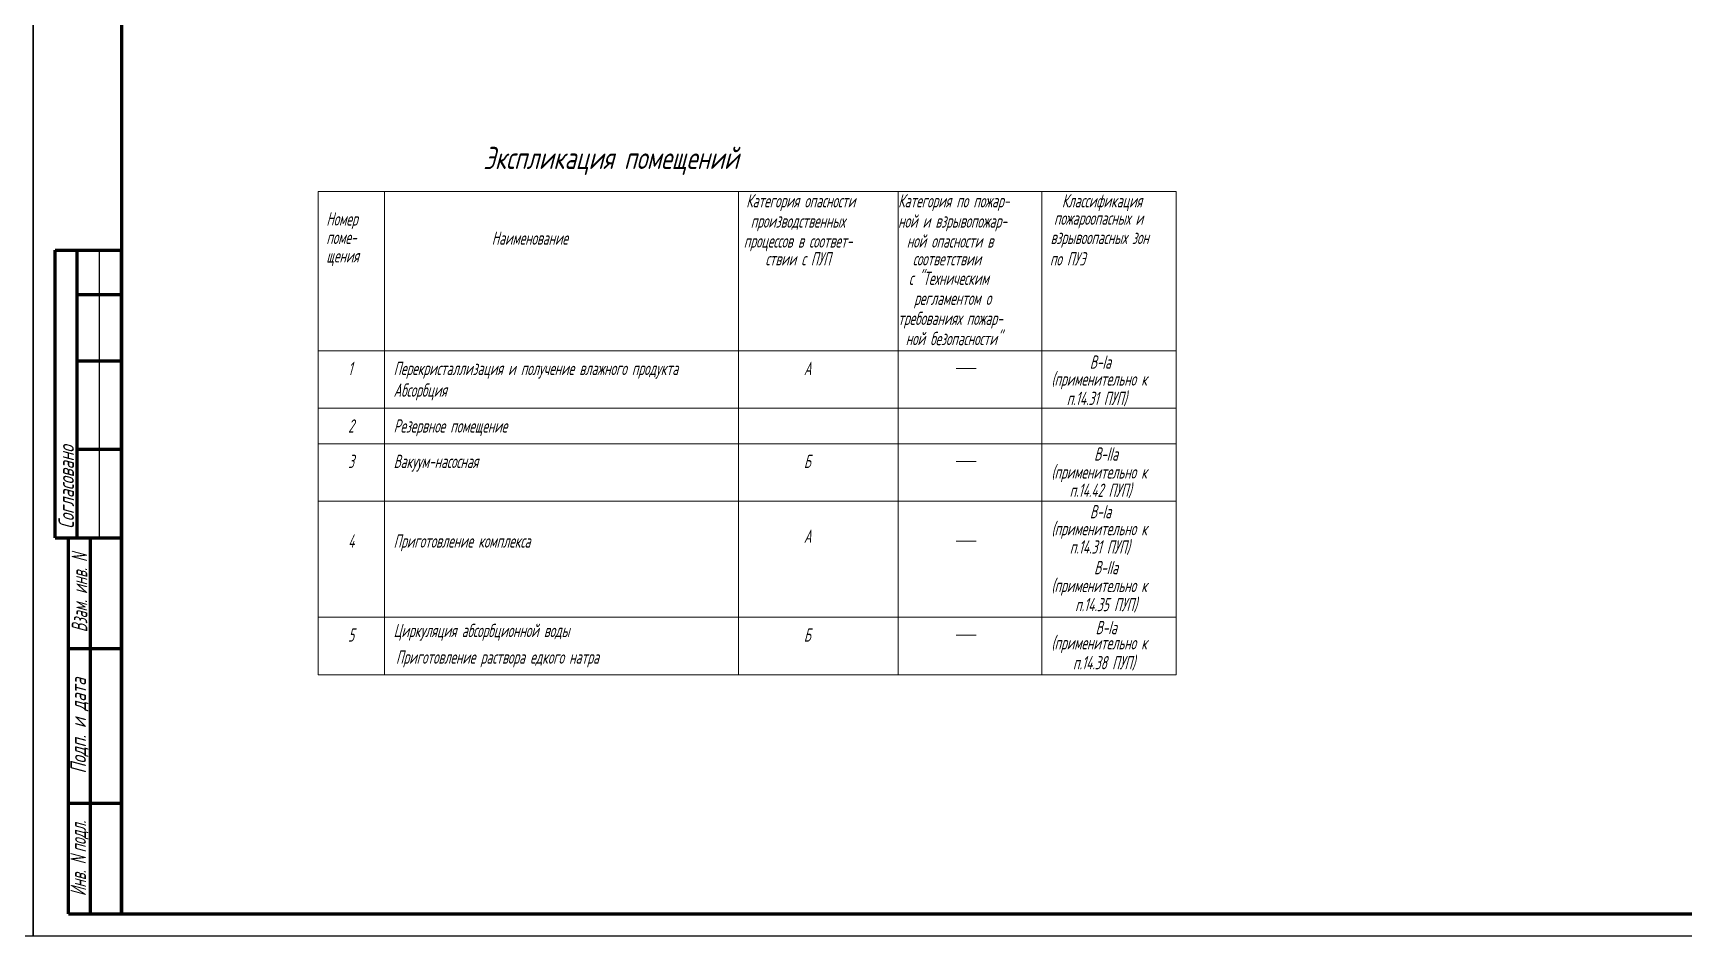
# Model space of a CAD drawing. Header units: millimetres. Extents: x 1663 to 6300, y 431 to 1491.
# Drawn here: x 2502.7 to 2875.7, y 757.5 to 961.6 of the extents above; entities that cross this region are included whole.
import ezdxf

# ---------------------------------------------------------------- set-up
doc = ezdxf.new("R2010")
doc.units = ezdxf.units.MM
for name, color, linetype, lineweight in [('Линия связи (Вновь)', 3, 'Continuous', 60), ('Рамка толстая', 7, 'Continuous', 60), ('Рамка тонкая', 5, 'Continuous', 25), ('Строительный', 251, 'Continuous', 13), ('Штампы', 252, 'Continuous', 25)]:
    doc.layers.add(name, color=color, linetype=linetype, lineweight=lineweight)
doc.styles.add('Simplex', font='simplex.shx', dxfattribs={"width": 0.7, "oblique": 15})

# ---------------------------------------------------------------- blocks, each defined once
blk = doc.blocks.new('*T19')
at = {"layer": 'Штампы', "color": 0, "linetype": 'ByBlock', "lineweight": 60, "transparency": 16777216}
for p, q in [((0, 0), (0, 85)), ((0, 85), (12, 85)), ((5, 0), (5, 85)), ((12, 0), (12, 85)), ((0, 60), (12, 60)), ((0, 25), (12, 25)), ((0, 0), (12, 0))]:
    blk.add_line(p, q, dxfattribs=at)
at = {"layer": 'Штампы', "color": 2, "transparency": 16777216, "char_height": 3.5, "attachment_point": 5, "rotation": 90, "style": 'Simplex'}
for s, insert, width in [('{\\W0.6;Взам. инв. \\Q15;N}', (2.5, 72.5), 25), ('Подп. и дата', (2.5, 42.5), 35), ('{\\W0.6;Инв. \\Q15;N\\fArial|b0|i0|c0|p34;\\Q15; \\Fsimplex|c204;подл.}', (2.5, 12.5), 25)]:
    blk.add_mtext(s, dxfattribs=dict(at, insert=insert, width=width))
blk = doc.blocks.new('*T20')
at = {"layer": 'Штампы', "color": 0, "linetype": 'ByBlock', "lineweight": 60, "transparency": 16777216}
for p, q in [((0, 0), (0, 65)), ((0, 65), (15, 65)), ((5, 0), (5, 65)), ((15, 0), (15, 65)), ((5, 55), (15, 55)), ((5, 40), (15, 40)), ((5, 20), (15, 20)), ((0, 0), (15, 0))]:
    blk.add_line(p, q, dxfattribs=at)
at = {"layer": 'Штампы', "color": 5, "linetype": 'ByBlock', "lineweight": 25, "transparency": 16777216}
blk.add_line((10, 0), (10, 65), dxfattribs=at)
at = {"layer": 'Штампы', "color": 2, "transparency": 16777216, "insert": (2.5, 2), "char_height": 3.5, "width": 61, "attachment_point": 4, "rotation": 90, "style": 'Simplex'}
blk.add_mtext('Согласовано', dxfattribs=at)
blk = doc.blocks.new('A$C178B2837')
at = {"layer": 'Строительный', "ltscale": 100}
for p, q in [((3.2, 111.2), (197.06, 111.2)), ((3.2, 111.2), (3.2, 1.97)), ((18.2, 111.2), (18.2, 1.97)), ((98.2, 111.2), (98.2, 1.97)), ((98.2, 30.2), (98.2, 111.2)), ((134.25, 111.2), (134.25, 1.97)), ((166.74, 111.2), (166.74, 1.97)), ((197.06, 111.2), (197.06, 1.97)), ((3.2, 75.2), (197.06, 75.2)), ((147.39, 71.19), (151.86, 71.19)), ((3.2, 62.2), (197.06, 62.2)), ((3.2, 54.2), (197.06, 54.2)), ((147.39, 50.19), (151.86, 50.19)), ((3.2, 41.2), (197.06, 41.2)), ((147.39, 32.19), (151.86, 32.19)), ((3.2, 14.97), (197.06, 14.97)), ((147.39, 10.96), (151.86, 10.96)), ((3.2, 1.97), (197.06, 1.97))]:
    blk.add_line(p, q, dxfattribs=at)
at = {"layer": 'Строительный', "ltscale": 100, "style": 'Simplex', "oblique": 15}
for s, height, width, p in [('Экспликация помещений', 5, 0.7, (40.52, 116.27)), ('Категория опасности ', 3, 0.6, (99.91, 107.59)), ('Категория по пожар-', 3, 0.6, (134.25, 107.59)), ('Классификация ', 3, 0.6, (171.25, 107.59)), ('Номер', 3, 0.6, (5.04, 103.49)), ('производственных', 3, 0.6, (100.93, 103.01)), ('ной и взрывопожар-', 3, 0.6, (134.25, 103.01)), ('пожароопасных и', 3, 0.6, (169.46, 103.66)), ('поме-', 3, 0.6, (5.04, 99.32)), ('Наименование', 3, 0.6, (42.41, 99.15)), ('ной опасности в ', 3, 0.6, (136.2, 98.51)), ('взрывоопасных зон ', 3, 0.6, (168.68, 99.3)), ('щения', 3, 0.6, (5.04, 95.15)), ('процессов в соответ-', 3, 0.6, (99.37, 98.51)), ('ствии с ПУП', 3, 0.6, (104.25, 94.47)), ('по ПУЭ', 3, 0.6, (168.54, 94.47)), ('с "Техническим', 3, 0.6, (136.68, 90.08)), ('соответствии', 3, 0.6, (137.54, 94.47)), ('регламентом о', 3, 0.6, (137.84, 85.55)), ('требованиях пожар-', 3, 0.6, (134.22, 81.03)), ('ной безопасности"', 3, 0.6, (135.95, 76.46)), ('1', 3, 0.6, (9.95, 69.7)), ('Перекристаллизация и получение влажного продукта', 3, 0.6, (20.24, 69.7)), ('А', 3, 0.6, (112.94, 69.7)), ('В-Iа', 3, 0.6, (177.55, 71.14)), ('Абсорбция', 3, 0.6, (20.24, 64.81)), ('(применительно к', 3, 0.6, (168.88, 67.31)), ('п.14.31 ПУП)', 3, 0.6, (172.34, 62.93)), ('2', 3, 0.6, (9.95, 56.7)), ('Резервное помещение', 3, 0.6, (20.24, 56.7)), ('В-IIа ', 3, 0.6, (178.52, 50.36)), ('3', 3, 0.6, (9.95, 48.7)), ('Вакуум-насосная', 3, 0.6, (20.24, 48.7)), ('Б', 3, 0.6, (112.94, 48.7)), ('(применительно к', 3, 0.6, (168.88, 46.31)), ('п.14.42 ПУП)', 3, 0.6, (172.98, 42.18)), ('В-Iа', 3, 0.6, (177.58, 37.33)), ('4', 3, 0.6, (9.95, 30.7)), ('Приготовление комплекса', 3, 0.6, (20.24, 30.7)), ('А', 3, 0.6, (112.94, 31.79)), ('(применительно к', 3, 0.6, (168.9, 33.5)), ('п.14.31 ПУП)', 3, 0.6, (173.03, 29.36)), ('В-IIа ', 3, 0.6, (178.52, 24.7)), ('(применительно к', 3, 0.6, (168.88, 20.65)), ('п.14.35 ПУП)', 3, 0.6, (174.24, 16.34)), ('5', 3, 0.6, (9.95, 9.47)), ('Циркуляция абсорбционной воды', 3, 0.6, (20.24, 10.48)), ('Б', 3, 0.6, (112.94, 9.47)), ('В-Iа', 3, 0.6, (178.86, 11.15)), ('Приготовление раствора едкого натра', 3, 0.6, (20.77, 4.47)), ('(применительно к', 3, 0.6, (168.88, 7.7)), ('п.14.38 ПУП)', 3, 0.6, (173.76, 3.21))]:
    blk.add_text(s, height=height, dxfattribs=dict(at, width=width)).set_placement(p)
blk = doc.blocks.new('A$C551E481E')
at = {"layer": 'Рамка толстая'}
for p, q in [((20, 589), (20, 5)), ((20, 5), (836, 5))]:
    blk.add_line(p, q, dxfattribs=at)
at = {"layer": 'Рамка тонкая'}
for p, q in [((0, 594), (0, 0)), ((0, 0), (841, 0))]:
    blk.add_line(p, q, dxfattribs=at)
blk = doc.blocks.new('A$C632518C5')
at = {"layer": 'Рамка тонкая'}
for p, q in [((420, 0), (420, 297)), ((0, 0), (420, 0))]:
    blk.add_line(p, q, dxfattribs=at)

msp = doc.modelspace()

# ---------------------------------------------------------------- block references
for name, p in [('A$C551E481E', (2502.66, 757.54)), ('A$C632518C5', (2082.66, 757.54)), ('*T20', (2507.66, 847.54)), ('*T19', (2510.66, 762.54))]:
    msp.add_blockref(name, p)
at = {"layer": 'Линия связи (Вновь)'}
msp.add_blockref('A$C178B2837', (2563.9, 814.59), dxfattribs=at)

doc.saveas('drawing.dxf')
